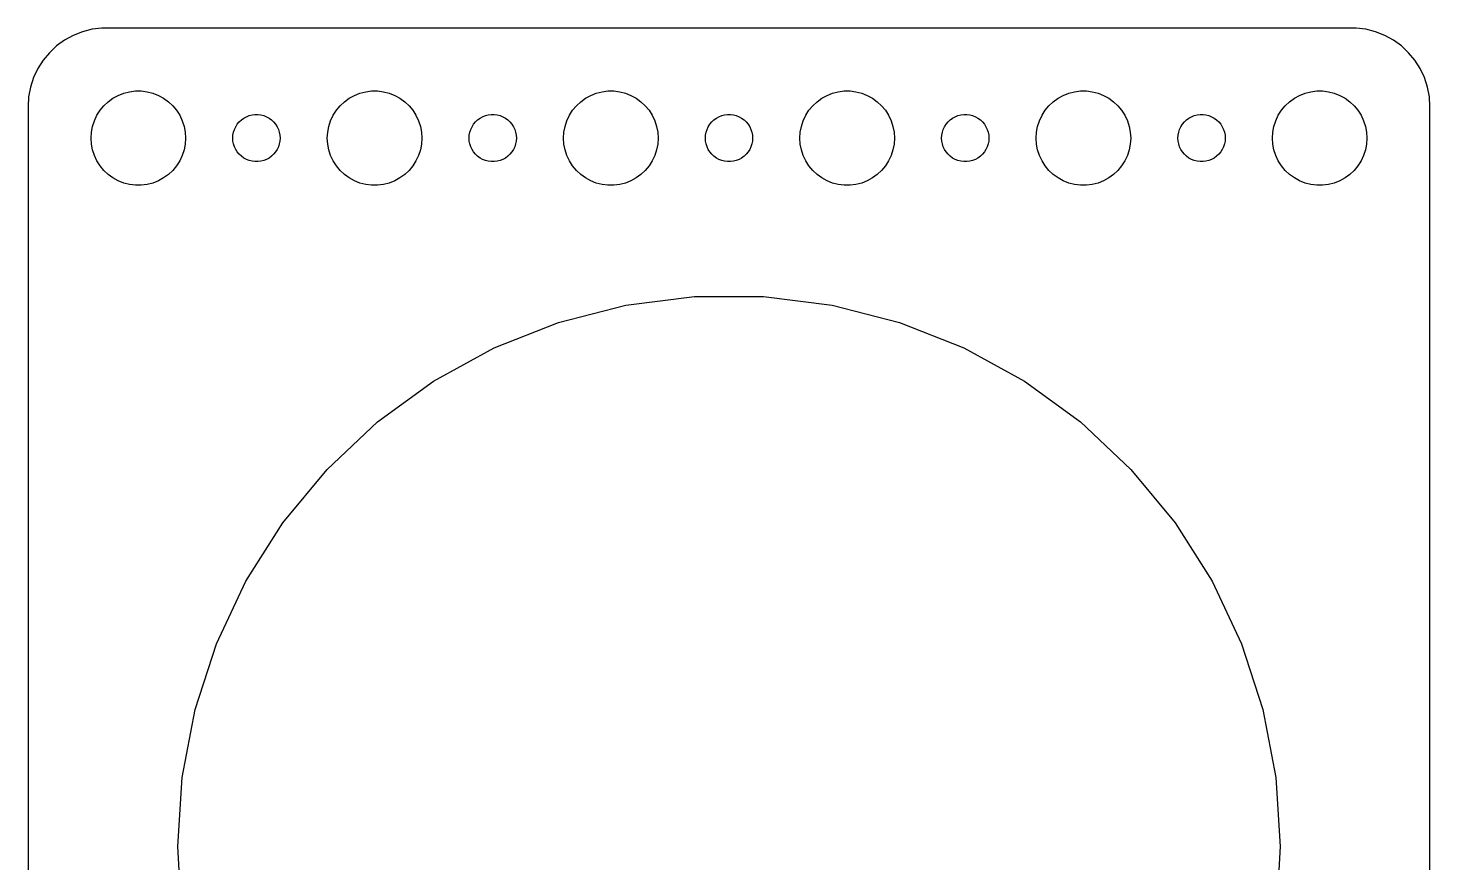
# Model space of a CAD drawing. Header units: metres. Extents: x -44 to 44, y 62 to 280.
# Drawn here: x -44.5 to 44.5, y 113 to 166 of the extents above; entities that cross this region are included whole.
import ezdxf

# ---------------------------------------------------------------- set-up
doc = ezdxf.new("R2010")
doc.units = ezdxf.units.M

msp = doc.modelspace()

# ---------------------------------------------------------------- linework, layer by layer
for p, q in [((-41.0451, 165.755), (-41.6289, 165.524)), ((-40.4369, 165.911), (-41.0451, 165.755)), ((-39.8139, 165.99), (-40.4369, 165.911)), ((39.8139, 165.99), (-39.8139, 165.99)), ((40.4369, 165.911), (39.8139, 165.99)), ((41.0451, 165.755), (40.4369, 165.911)), ((41.6289, 165.524), (41.0451, 165.755)), ((-42.6871, 164.853), (-43.1448, 164.423)), ((-42.1791, 165.222), (-42.6871, 164.853)), ((-41.6289, 165.524), (-42.1791, 165.222)), ((42.1791, 165.222), (41.6289, 165.524)), ((42.6871, 164.853), (42.1791, 165.222)), ((43.1448, 164.423), (42.6871, 164.853)), ((-43.5451, 163.939), (-43.8815, 163.409)), ((-43.1448, 164.423), (-43.5451, 163.939)), ((43.5451, 163.939), (43.1448, 164.423)), ((43.8815, 163.409), (43.5451, 163.939)), ((-43.8815, 163.409), (-44.1489, 162.841)), ((44.1489, 162.841), (43.8815, 163.409)), ((-44.3429, 162.243), (-44.4606, 161.627)), ((-44.1489, 162.841), (-44.3429, 162.243)), ((-38.0621, 161.947), (-37.6884, 161.994)), ((-37.6884, 161.994), (-37.3116, 161.994)), ((-37.3116, 161.994), (-36.9379, 161.947)), ((-23.0621, 161.947), (-22.6884, 161.994)), ((-22.6884, 161.994), (-22.3116, 161.994)), ((-22.3116, 161.994), (-21.9379, 161.947)), ((-8.06213, 161.947), (-7.68837, 161.994)), ((-7.68837, 161.994), (-7.31161, 161.994)), ((-7.31161, 161.994), (-6.93785, 161.947)), ((6.93785, 161.947), (7.31161, 161.994)), ((7.31161, 161.994), (7.68837, 161.994)), ((7.68837, 161.994), (8.06213, 161.947)), ((21.9379, 161.947), (22.3116, 161.994)), ((22.3116, 161.994), (22.6884, 161.994)), ((22.6884, 161.994), (23.0621, 161.947)), ((36.9379, 161.947), (37.3116, 161.994)), ((37.3116, 161.994), (37.6884, 161.994)), ((37.6884, 161.994), (38.0621, 161.947)), ((44.3429, 162.243), (44.1489, 162.841)), ((44.4606, 161.627), (44.3429, 162.243)), ((-44.4606, 161.627), (-44.5, 161)), ((-39.6869, 161.054), (-39.4123, 161.312)), ((-39.4123, 161.312), (-39.1075, 161.533)), ((-39.1075, 161.533), (-38.7773, 161.714)), ((-38.7773, 161.714), (-38.427, 161.853)), ((-38.427, 161.853), (-38.0621, 161.947)), ((-36.9379, 161.947), (-36.5729, 161.853)), ((-36.5729, 161.853), (-36.2227, 161.714)), ((-36.2227, 161.714), (-35.8925, 161.533)), ((-35.8925, 161.533), (-35.5877, 161.312)), ((-35.5877, 161.312), (-35.3131, 161.054)), ((-24.6869, 161.054), (-24.4123, 161.312)), ((-24.4123, 161.312), (-24.1075, 161.533)), ((-24.1075, 161.533), (-23.7773, 161.714)), ((-23.7773, 161.714), (-23.427, 161.853)), ((-23.427, 161.853), (-23.0621, 161.947)), ((-21.9379, 161.947), (-21.5729, 161.853)), ((-21.5729, 161.853), (-21.2227, 161.714)), ((-21.2227, 161.714), (-20.8925, 161.533)), ((-20.8925, 161.533), (-20.5877, 161.312)), ((-20.5877, 161.312), (-20.3131, 161.054)), ((-9.6869, 161.054), (-9.41226, 161.312)), ((-9.41226, 161.312), (-9.10747, 161.533)), ((-9.10747, 161.533), (-8.77733, 161.714)), ((-8.77733, 161.714), (-8.42705, 161.853)), ((-8.42705, 161.853), (-8.06213, 161.947)), ((-6.93785, 161.947), (-6.57294, 161.853)), ((-6.57294, 161.853), (-6.22266, 161.714)), ((-6.22266, 161.714), (-5.89252, 161.533)), ((-5.89252, 161.533), (-5.58772, 161.312)), ((-5.58772, 161.312), (-5.31308, 161.054)), ((5.31308, 161.054), (5.58772, 161.312)), ((5.58772, 161.312), (5.89252, 161.533)), ((5.89252, 161.533), (6.22266, 161.714)), ((6.22266, 161.714), (6.57294, 161.853)), ((6.57294, 161.853), (6.93785, 161.947)), ((8.06213, 161.947), (8.42705, 161.853)), ((8.42705, 161.853), (8.77733, 161.714)), ((8.77733, 161.714), (9.10747, 161.533)), ((9.10747, 161.533), (9.41226, 161.312)), ((9.41226, 161.312), (9.6869, 161.054)), ((20.3131, 161.054), (20.5877, 161.312)), ((20.5877, 161.312), (20.8925, 161.533)), ((20.8925, 161.533), (21.2227, 161.714)), ((21.2227, 161.714), (21.5729, 161.853)), ((21.5729, 161.853), (21.9379, 161.947)), ((23.0621, 161.947), (23.427, 161.853)), ((23.427, 161.853), (23.7773, 161.714)), ((23.7773, 161.714), (24.1075, 161.533)), ((24.1075, 161.533), (24.4123, 161.312)), ((24.4123, 161.312), (24.6869, 161.054)), ((35.3131, 161.054), (35.5877, 161.312)), ((35.5877, 161.312), (35.8925, 161.533)), ((35.8925, 161.533), (36.2227, 161.714)), ((36.2227, 161.714), (36.5729, 161.853)), ((36.5729, 161.853), (36.9379, 161.947)), ((38.0621, 161.947), (38.427, 161.853)), ((38.427, 161.853), (38.7773, 161.714)), ((38.7773, 161.714), (39.1075, 161.533)), ((39.1075, 161.533), (39.4123, 161.312)), ((39.4123, 161.312), (39.6869, 161.054)), ((44.5, 161), (44.4606, 161.627)), ((-44.5, 161), (-44.5, 67)), ((-40.2893, 160.104), (-40.1289, 160.445)), ((-40.1289, 160.445), (-39.927, 160.763)), ((-39.927, 160.763), (-39.6869, 161.054)), ((-35.3131, 161.054), (-35.0729, 160.763)), ((-35.0729, 160.763), (-34.8711, 160.445)), ((-34.8711, 160.445), (-34.7107, 160.104)), ((-30.9561, 160.156), (-30.8037, 160.266)), ((-30.8037, 160.266), (-30.6387, 160.357)), ((-30.6387, 160.357), (-30.4635, 160.427)), ((-30.4635, 160.427), (-30.2811, 160.473)), ((-30.2811, 160.473), (-30.0942, 160.497)), ((-30.0942, 160.497), (-29.9058, 160.497)), ((-29.9058, 160.497), (-29.7189, 160.473)), ((-29.7189, 160.473), (-29.5365, 160.427)), ((-29.5365, 160.427), (-29.3613, 160.357)), ((-29.3613, 160.357), (-29.1963, 160.266)), ((-29.1963, 160.266), (-29.0439, 160.156)), ((-25.2893, 160.104), (-25.1289, 160.445)), ((-25.1289, 160.445), (-24.927, 160.763)), ((-24.927, 160.763), (-24.6869, 161.054)), ((-20.3131, 161.054), (-20.0729, 160.763)), ((-20.0729, 160.763), (-19.8711, 160.445)), ((-19.8711, 160.445), (-19.7107, 160.104)), ((-15.9561, 160.156), (-15.8037, 160.266)), ((-15.8037, 160.266), (-15.6387, 160.357)), ((-15.6387, 160.357), (-15.4635, 160.427)), ((-15.4635, 160.427), (-15.2811, 160.473)), ((-15.2811, 160.473), (-15.0942, 160.497)), ((-15.0942, 160.497), (-14.9058, 160.497)), ((-14.9058, 160.497), (-14.7189, 160.473)), ((-14.7189, 160.473), (-14.5365, 160.427)), ((-14.5365, 160.427), (-14.3613, 160.357)), ((-14.3613, 160.357), (-14.1963, 160.266)), ((-14.1963, 160.266), (-14.0439, 160.156)), ((-10.2893, 160.104), (-10.1289, 160.445)), ((-10.1289, 160.445), (-9.92705, 160.763)), ((-9.92705, 160.763), (-9.6869, 161.054)), ((-5.31308, 161.054), (-5.07294, 160.763)), ((-5.07294, 160.763), (-4.87108, 160.445)), ((-4.87108, 160.445), (-4.71066, 160.104)), ((-0.95613, 160.156), (-0.80373, 160.266)), ((-0.80373, 160.266), (-0.63866, 160.357)), ((-0.63866, 160.357), (-0.46352, 160.427)), ((-0.46352, 160.427), (-0.28107, 160.473)), ((-0.28107, 160.473), (-0.09418, 160.497)), ((-0.09418, 160.497), (0.09418, 160.497)), ((0.09418, 160.497), (0.28107, 160.473)), ((0.28107, 160.473), (0.46352, 160.427)), ((0.46352, 160.427), (0.63866, 160.357)), ((0.63866, 160.357), (0.80373, 160.266)), ((0.80373, 160.266), (0.95613, 160.156)), ((4.71066, 160.104), (4.87108, 160.445)), ((4.87108, 160.445), (5.07294, 160.763)), ((5.07294, 160.763), (5.31308, 161.054)), ((9.6869, 161.054), (9.92705, 160.763)), ((9.92705, 160.763), (10.1289, 160.445)), ((10.1289, 160.445), (10.2893, 160.104)), ((14.0439, 160.156), (14.1963, 160.266)), ((14.1963, 160.266), (14.3613, 160.357)), ((14.3613, 160.357), (14.5365, 160.427)), ((14.5365, 160.427), (14.7189, 160.473)), ((14.7189, 160.473), (14.9058, 160.497)), ((14.9058, 160.497), (15.0942, 160.497)), ((15.0942, 160.497), (15.2811, 160.473)), ((15.2811, 160.473), (15.4635, 160.427)), ((15.4635, 160.427), (15.6387, 160.357)), ((15.6387, 160.357), (15.8037, 160.266)), ((15.8037, 160.266), (15.9561, 160.156)), ((19.7107, 160.104), (19.8711, 160.445)), ((19.8711, 160.445), (20.0729, 160.763)), ((20.0729, 160.763), (20.3131, 161.054)), ((24.6869, 161.054), (24.927, 160.763)), ((24.927, 160.763), (25.1289, 160.445)), ((25.1289, 160.445), (25.2893, 160.104)), ((29.0439, 160.156), (29.1963, 160.266)), ((29.1963, 160.266), (29.3613, 160.357)), ((29.3613, 160.357), (29.5365, 160.427)), ((29.5365, 160.427), (29.7189, 160.473)), ((29.7189, 160.473), (29.9058, 160.497)), ((29.9058, 160.497), (30.0942, 160.497)), ((30.0942, 160.497), (30.2811, 160.473)), ((30.2811, 160.473), (30.4635, 160.427)), ((30.4635, 160.427), (30.6387, 160.357)), ((30.6387, 160.357), (30.8037, 160.266)), ((30.8037, 160.266), (30.9561, 160.156)), ((34.7107, 160.104), (34.8711, 160.445)), ((34.8711, 160.445), (35.0729, 160.763)), ((35.0729, 160.763), (35.3131, 161.054)), ((39.6869, 161.054), (39.927, 160.763)), ((39.927, 160.763), (40.1289, 160.445)), ((40.1289, 160.445), (40.2893, 160.104)), ((44.5, 67), (44.5, 161)), ((-40.5, 159), (-40.4763, 159.376)), ((-40.4763, 159.376), (-40.4057, 159.746)), ((-40.4057, 159.746), (-40.2893, 160.104)), ((-34.7107, 160.104), (-34.5942, 159.746)), ((-34.5942, 159.746), (-34.5237, 159.376)), ((-34.5237, 159.376), (-34.5, 159)), ((-31.4882, 159.188), (-31.4529, 159.373)), ((-31.4529, 159.373), (-31.3947, 159.552)), ((-31.3947, 159.552), (-31.3145, 159.723)), ((-31.3145, 159.723), (-31.2135, 159.882)), ((-31.2135, 159.882), (-31.0934, 160.027)), ((-31.0934, 160.027), (-30.9561, 160.156)), ((-29.0439, 160.156), (-28.9065, 160.027)), ((-28.9065, 160.027), (-28.7865, 159.882)), ((-28.7865, 159.882), (-28.6855, 159.723)), ((-28.6855, 159.723), (-28.6053, 159.552)), ((-28.6053, 159.552), (-28.5471, 159.373)), ((-28.5471, 159.373), (-28.5118, 159.188)), ((-25.5, 159), (-25.4763, 159.376)), ((-25.4763, 159.376), (-25.4057, 159.746)), ((-25.4057, 159.746), (-25.2893, 160.104)), ((-19.7107, 160.104), (-19.5942, 159.746)), ((-19.5942, 159.746), (-19.5237, 159.376)), ((-19.5237, 159.376), (-19.5, 159)), ((-16.4882, 159.188), (-16.4529, 159.373)), ((-16.4529, 159.373), (-16.3947, 159.552)), ((-16.3947, 159.552), (-16.3145, 159.723)), ((-16.3145, 159.723), (-16.2135, 159.882)), ((-16.2135, 159.882), (-16.0934, 160.027)), ((-16.0934, 160.027), (-15.9561, 160.156)), ((-14.0439, 160.156), (-13.9065, 160.027)), ((-13.9065, 160.027), (-13.7865, 159.882)), ((-13.7865, 159.882), (-13.6855, 159.723)), ((-13.6855, 159.723), (-13.6053, 159.552)), ((-13.6053, 159.552), (-13.5471, 159.373)), ((-13.5471, 159.373), (-13.5118, 159.188)), ((-10.5, 159), (-10.4763, 159.376)), ((-10.4763, 159.376), (-10.4057, 159.746)), ((-10.4057, 159.746), (-10.2893, 160.104)), ((-4.71066, 160.104), (-4.59424, 159.746)), ((-4.59424, 159.746), (-4.52365, 159.376)), ((-4.52365, 159.376), (-4.5, 159)), ((-1.48816, 159.188), (-1.45287, 159.373)), ((-1.45287, 159.373), (-1.39465, 159.552)), ((-1.39465, 159.552), (-1.31445, 159.723)), ((-1.31445, 159.723), (-1.21352, 159.882)), ((-1.21352, 159.882), (-1.09344, 160.027)), ((-1.09344, 160.027), (-0.95613, 160.156)), ((0.95613, 160.156), (1.09344, 160.027)), ((1.09344, 160.027), (1.21352, 159.882)), ((1.21352, 159.882), (1.31445, 159.723)), ((1.31445, 159.723), (1.39465, 159.552)), ((1.39465, 159.552), (1.45287, 159.373)), ((1.45287, 159.373), (1.48816, 159.188)), ((4.5, 159), (4.52365, 159.376)), ((4.52365, 159.376), (4.59424, 159.746)), ((4.59424, 159.746), (4.71066, 160.104)), ((10.2893, 160.104), (10.4057, 159.746)), ((10.4057, 159.746), (10.4763, 159.376)), ((10.4763, 159.376), (10.5, 159)), ((13.5118, 159.188), (13.5471, 159.373)), ((13.5471, 159.373), (13.6053, 159.552)), ((13.6053, 159.552), (13.6855, 159.723)), ((13.6855, 159.723), (13.7865, 159.882)), ((13.7865, 159.882), (13.9065, 160.027)), ((13.9065, 160.027), (14.0439, 160.156)), ((15.9561, 160.156), (16.0934, 160.027)), ((16.0934, 160.027), (16.2135, 159.882)), ((16.2135, 159.882), (16.3145, 159.723)), ((16.3145, 159.723), (16.3947, 159.552)), ((16.3947, 159.552), (16.4529, 159.373)), ((16.4529, 159.373), (16.4882, 159.188)), ((19.5, 159), (19.5237, 159.376)), ((19.5237, 159.376), (19.5942, 159.746)), ((19.5942, 159.746), (19.7107, 160.104)), ((25.2893, 160.104), (25.4057, 159.746)), ((25.4057, 159.746), (25.4763, 159.376)), ((25.4763, 159.376), (25.5, 159)), ((28.5118, 159.188), (28.5471, 159.373)), ((28.5471, 159.373), (28.6053, 159.552)), ((28.6053, 159.552), (28.6855, 159.723)), ((28.6855, 159.723), (28.7865, 159.882)), ((28.7865, 159.882), (28.9065, 160.027)), ((28.9065, 160.027), (29.0439, 160.156)), ((30.9561, 160.156), (31.0934, 160.027)), ((31.0934, 160.027), (31.2135, 159.882)), ((31.2135, 159.882), (31.3145, 159.723)), ((31.3145, 159.723), (31.3947, 159.552)), ((31.3947, 159.552), (31.4529, 159.373)), ((31.4529, 159.373), (31.4882, 159.188)), ((34.5, 159), (34.5237, 159.376)), ((34.5237, 159.376), (34.5942, 159.746)), ((34.5942, 159.746), (34.7107, 160.104)), ((40.2893, 160.104), (40.4057, 159.746)), ((40.4057, 159.746), (40.4763, 159.376)), ((40.4763, 159.376), (40.5, 159)), ((-40.4763, 158.624), (-40.5, 159)), ((-40.4057, 158.254), (-40.4763, 158.624)), ((-34.5237, 158.624), (-34.5942, 158.254)), ((-34.5, 159), (-34.5237, 158.624)), ((-31.5, 159), (-31.4882, 159.188)), ((-31.4882, 158.812), (-31.5, 159)), ((-31.4529, 158.627), (-31.4882, 158.812)), ((-31.3947, 158.448), (-31.4529, 158.627)), ((-31.3145, 158.277), (-31.3947, 158.448)), ((-28.6053, 158.448), (-28.6855, 158.277)), ((-28.5471, 158.627), (-28.6053, 158.448)), ((-28.5118, 158.812), (-28.5471, 158.627)), ((-28.5118, 159.188), (-28.5, 159)), ((-28.5, 159), (-28.5118, 158.812)), ((-25.4763, 158.624), (-25.5, 159)), ((-25.4057, 158.254), (-25.4763, 158.624)), ((-19.5237, 158.624), (-19.5942, 158.254)), ((-19.5, 159), (-19.5237, 158.624)), ((-16.5, 159), (-16.4882, 159.188)), ((-16.4882, 158.812), (-16.5, 159)), ((-16.4529, 158.627), (-16.4882, 158.812)), ((-16.3947, 158.448), (-16.4529, 158.627)), ((-16.3145, 158.277), (-16.3947, 158.448)), ((-13.6053, 158.448), (-13.6855, 158.277)), ((-13.5471, 158.627), (-13.6053, 158.448)), ((-13.5118, 158.812), (-13.5471, 158.627)), ((-13.5118, 159.188), (-13.5, 159)), ((-13.5, 159), (-13.5118, 158.812)), ((-10.4763, 158.624), (-10.5, 159)), ((-10.4057, 158.254), (-10.4763, 158.624)), ((-4.52365, 158.624), (-4.59424, 158.254)), ((-4.5, 159), (-4.52365, 158.624)), ((-1.5, 159), (-1.48816, 159.188)), ((-1.48816, 158.812), (-1.5, 159)), ((-1.45287, 158.627), (-1.48816, 158.812)), ((-1.39465, 158.448), (-1.45287, 158.627)), ((-1.31445, 158.277), (-1.39465, 158.448)), ((1.39465, 158.448), (1.31445, 158.277)), ((1.45287, 158.627), (1.39465, 158.448)), ((1.48816, 158.812), (1.45287, 158.627)), ((1.48816, 159.188), (1.5, 159)), ((1.5, 159), (1.48816, 158.812)), ((4.52365, 158.624), (4.5, 159)), ((4.59424, 158.254), (4.52365, 158.624)), ((10.4763, 158.624), (10.4057, 158.254)), ((10.5, 159), (10.4763, 158.624)), ((13.5, 159), (13.5118, 159.188)), ((13.5118, 158.812), (13.5, 159)), ((13.5471, 158.627), (13.5118, 158.812)), ((13.6053, 158.448), (13.5471, 158.627)), ((13.6855, 158.277), (13.6053, 158.448)), ((16.3947, 158.448), (16.3145, 158.277)), ((16.4529, 158.627), (16.3947, 158.448)), ((16.4882, 158.812), (16.4529, 158.627)), ((16.4882, 159.188), (16.5, 159)), ((16.5, 159), (16.4882, 158.812)), ((19.5237, 158.624), (19.5, 159)), ((19.5942, 158.254), (19.5237, 158.624)), ((25.4763, 158.624), (25.4057, 158.254)), ((25.5, 159), (25.4763, 158.624)), ((28.5, 159), (28.5118, 159.188)), ((28.5118, 158.812), (28.5, 159)), ((28.5471, 158.627), (28.5118, 158.812)), ((28.6053, 158.448), (28.5471, 158.627)), ((28.6855, 158.277), (28.6053, 158.448)), ((31.3947, 158.448), (31.3145, 158.277)), ((31.4529, 158.627), (31.3947, 158.448)), ((31.4882, 158.812), (31.4529, 158.627)), ((31.4882, 159.188), (31.5, 159)), ((31.5, 159), (31.4882, 158.812)), ((34.5237, 158.624), (34.5, 159)), ((34.5942, 158.254), (34.5237, 158.624)), ((40.4763, 158.624), (40.4057, 158.254)), ((40.5, 159), (40.4763, 158.624)), ((-40.2893, 157.896), (-40.4057, 158.254)), ((-40.1289, 157.555), (-40.2893, 157.896)), ((-39.927, 157.237), (-40.1289, 157.555)), ((-34.8711, 157.555), (-35.0729, 157.237)), ((-34.7107, 157.896), (-34.8711, 157.555)), ((-34.5942, 158.254), (-34.7107, 157.896)), ((-31.2135, 158.118), (-31.3145, 158.277)), ((-31.0934, 157.973), (-31.2135, 158.118)), ((-30.9561, 157.844), (-31.0934, 157.973)), ((-30.8037, 157.734), (-30.9561, 157.844)), ((-30.6387, 157.643), (-30.8037, 157.734)), ((-30.4635, 157.573), (-30.6387, 157.643)), ((-30.2811, 157.527), (-30.4635, 157.573)), ((-29.5365, 157.573), (-29.7189, 157.527)), ((-29.3613, 157.643), (-29.5365, 157.573)), ((-29.1963, 157.734), (-29.3613, 157.643)), ((-29.0439, 157.844), (-29.1963, 157.734)), ((-28.9065, 157.973), (-29.0439, 157.844)), ((-28.7865, 158.118), (-28.9065, 157.973)), ((-28.6855, 158.277), (-28.7865, 158.118)), ((-25.2893, 157.896), (-25.4057, 158.254)), ((-25.1289, 157.555), (-25.2893, 157.896)), ((-24.927, 157.237), (-25.1289, 157.555)), ((-19.8711, 157.555), (-20.0729, 157.237)), ((-19.7107, 157.896), (-19.8711, 157.555)), ((-19.5942, 158.254), (-19.7107, 157.896)), ((-16.2135, 158.118), (-16.3145, 158.277)), ((-16.0934, 157.973), (-16.2135, 158.118)), ((-15.9561, 157.844), (-16.0934, 157.973)), ((-15.8037, 157.734), (-15.9561, 157.844)), ((-15.6387, 157.643), (-15.8037, 157.734)), ((-15.4635, 157.573), (-15.6387, 157.643)), ((-15.2811, 157.527), (-15.4635, 157.573)), ((-14.5365, 157.573), (-14.7189, 157.527)), ((-14.3613, 157.643), (-14.5365, 157.573)), ((-14.1963, 157.734), (-14.3613, 157.643)), ((-14.0439, 157.844), (-14.1963, 157.734)), ((-13.9065, 157.973), (-14.0439, 157.844)), ((-13.7865, 158.118), (-13.9065, 157.973)), ((-13.6855, 158.277), (-13.7865, 158.118)), ((-10.2893, 157.896), (-10.4057, 158.254)), ((-10.1289, 157.555), (-10.2893, 157.896)), ((-9.92705, 157.237), (-10.1289, 157.555)), ((-4.87108, 157.555), (-5.07294, 157.237)), ((-4.71066, 157.896), (-4.87108, 157.555)), ((-4.59424, 158.254), (-4.71066, 157.896)), ((-1.21352, 158.118), (-1.31445, 158.277)), ((-1.09344, 157.973), (-1.21352, 158.118)), ((-0.95613, 157.844), (-1.09344, 157.973)), ((-0.80373, 157.734), (-0.95613, 157.844)), ((-0.63866, 157.643), (-0.80373, 157.734)), ((-0.46352, 157.573), (-0.63866, 157.643)), ((-0.28107, 157.527), (-0.46352, 157.573)), ((0.46352, 157.573), (0.28107, 157.527)), ((0.63866, 157.643), (0.46352, 157.573)), ((0.80373, 157.734), (0.63866, 157.643)), ((0.95613, 157.844), (0.80373, 157.734)), ((1.09344, 157.973), (0.95613, 157.844)), ((1.21352, 158.118), (1.09344, 157.973)), ((1.31445, 158.277), (1.21352, 158.118)), ((4.71066, 157.896), (4.59424, 158.254)), ((4.87108, 157.555), (4.71066, 157.896)), ((5.07294, 157.237), (4.87108, 157.555)), ((10.1289, 157.555), (9.92705, 157.237)), ((10.2893, 157.896), (10.1289, 157.555)), ((10.4057, 158.254), (10.2893, 157.896)), ((13.7865, 158.118), (13.6855, 158.277)), ((13.9065, 157.973), (13.7865, 158.118)), ((14.0439, 157.844), (13.9065, 157.973)), ((14.1963, 157.734), (14.0439, 157.844)), ((14.3613, 157.643), (14.1963, 157.734)), ((14.5365, 157.573), (14.3613, 157.643)), ((14.7189, 157.527), (14.5365, 157.573)), ((15.4635, 157.573), (15.2811, 157.527)), ((15.6387, 157.643), (15.4635, 157.573)), ((15.8037, 157.734), (15.6387, 157.643)), ((15.9561, 157.844), (15.8037, 157.734)), ((16.0934, 157.973), (15.9561, 157.844)), ((16.2135, 158.118), (16.0934, 157.973)), ((16.3145, 158.277), (16.2135, 158.118)), ((19.7107, 157.896), (19.5942, 158.254)), ((19.8711, 157.555), (19.7107, 157.896)), ((20.0729, 157.237), (19.8711, 157.555)), ((25.1289, 157.555), (24.927, 157.237)), ((25.2893, 157.896), (25.1289, 157.555)), ((25.4057, 158.254), (25.2893, 157.896)), ((28.7865, 158.118), (28.6855, 158.277)), ((28.9065, 157.973), (28.7865, 158.118)), ((29.0439, 157.844), (28.9065, 157.973)), ((29.1963, 157.734), (29.0439, 157.844)), ((29.3613, 157.643), (29.1963, 157.734)), ((29.5365, 157.573), (29.3613, 157.643)), ((29.7189, 157.527), (29.5365, 157.573)), ((30.4635, 157.573), (30.2811, 157.527)), ((30.6387, 157.643), (30.4635, 157.573)), ((30.8037, 157.734), (30.6387, 157.643)), ((30.9561, 157.844), (30.8037, 157.734)), ((31.0934, 157.973), (30.9561, 157.844)), ((31.2135, 158.118), (31.0934, 157.973)), ((31.3145, 158.277), (31.2135, 158.118)), ((34.7107, 157.896), (34.5942, 158.254)), ((34.8711, 157.555), (34.7107, 157.896)), ((35.0729, 157.237), (34.8711, 157.555)), ((40.1289, 157.555), (39.927, 157.237)), ((40.2893, 157.896), (40.1289, 157.555)), ((40.4057, 158.254), (40.2893, 157.896)), ((-39.6869, 156.946), (-39.927, 157.237)), ((-39.4123, 156.688), (-39.6869, 156.946)), ((-39.1075, 156.467), (-39.4123, 156.688)), ((-35.5877, 156.688), (-35.8925, 156.467)), ((-35.3131, 156.946), (-35.5877, 156.688)), ((-35.0729, 157.237), (-35.3131, 156.946)), ((-30.0942, 157.503), (-30.2811, 157.527)), ((-29.9058, 157.503), (-30.0942, 157.503)), ((-29.7189, 157.527), (-29.9058, 157.503)), ((-24.6869, 156.946), (-24.927, 157.237)), ((-24.4123, 156.688), (-24.6869, 156.946)), ((-24.1075, 156.467), (-24.4123, 156.688)), ((-20.5877, 156.688), (-20.8925, 156.467)), ((-20.3131, 156.946), (-20.5877, 156.688)), ((-20.0729, 157.237), (-20.3131, 156.946)), ((-15.0942, 157.503), (-15.2811, 157.527)), ((-14.9058, 157.503), (-15.0942, 157.503)), ((-14.7189, 157.527), (-14.9058, 157.503)), ((-9.6869, 156.946), (-9.92705, 157.237)), ((-9.41226, 156.688), (-9.6869, 156.946)), ((-9.10747, 156.467), (-9.41226, 156.688)), ((-5.58772, 156.688), (-5.89252, 156.467)), ((-5.31308, 156.946), (-5.58772, 156.688)), ((-5.07294, 157.237), (-5.31308, 156.946)), ((-0.09418, 157.503), (-0.28107, 157.527)), ((0.09418, 157.503), (-0.09418, 157.503)), ((0.28107, 157.527), (0.09418, 157.503)), ((5.31308, 156.946), (5.07294, 157.237)), ((5.58772, 156.688), (5.31308, 156.946)), ((5.89252, 156.467), (5.58772, 156.688)), ((9.41226, 156.688), (9.10747, 156.467)), ((9.6869, 156.946), (9.41226, 156.688)), ((9.92705, 157.237), (9.6869, 156.946)), ((14.9058, 157.503), (14.7189, 157.527)), ((15.0942, 157.503), (14.9058, 157.503)), ((15.2811, 157.527), (15.0942, 157.503)), ((20.3131, 156.946), (20.0729, 157.237)), ((20.5877, 156.688), (20.3131, 156.946)), ((20.8925, 156.467), (20.5877, 156.688)), ((24.4123, 156.688), (24.1075, 156.467)), ((24.6869, 156.946), (24.4123, 156.688)), ((24.927, 157.237), (24.6869, 156.946)), ((29.9058, 157.503), (29.7189, 157.527)), ((30.0942, 157.503), (29.9058, 157.503)), ((30.2811, 157.527), (30.0942, 157.503)), ((35.3131, 156.946), (35.0729, 157.237)), ((35.5877, 156.688), (35.3131, 156.946)), ((35.8925, 156.467), (35.5877, 156.688)), ((39.4123, 156.688), (39.1075, 156.467)), ((39.6869, 156.946), (39.4123, 156.688)), ((39.927, 157.237), (39.6869, 156.946)), ((-38.7773, 156.286), (-39.1075, 156.467)), ((-38.427, 156.147), (-38.7773, 156.286)), ((-38.0621, 156.053), (-38.427, 156.147)), ((-37.6884, 156.006), (-38.0621, 156.053)), ((-37.3116, 156.006), (-37.6884, 156.006)), ((-36.9379, 156.053), (-37.3116, 156.006)), ((-36.5729, 156.147), (-36.9379, 156.053)), ((-36.2227, 156.286), (-36.5729, 156.147)), ((-35.8925, 156.467), (-36.2227, 156.286)), ((-23.7773, 156.286), (-24.1075, 156.467)), ((-23.427, 156.147), (-23.7773, 156.286)), ((-23.0621, 156.053), (-23.427, 156.147)), ((-22.6884, 156.006), (-23.0621, 156.053)), ((-22.3116, 156.006), (-22.6884, 156.006)), ((-21.9379, 156.053), (-22.3116, 156.006)), ((-21.5729, 156.147), (-21.9379, 156.053)), ((-21.2227, 156.286), (-21.5729, 156.147)), ((-20.8925, 156.467), (-21.2227, 156.286)), ((-8.77733, 156.286), (-9.10747, 156.467)), ((-8.42705, 156.147), (-8.77733, 156.286)), ((-8.06213, 156.053), (-8.42705, 156.147)), ((-7.68837, 156.006), (-8.06213, 156.053)), ((-7.31161, 156.006), (-7.68837, 156.006)), ((-6.93785, 156.053), (-7.31161, 156.006)), ((-6.57294, 156.147), (-6.93785, 156.053)), ((-6.22266, 156.286), (-6.57294, 156.147)), ((-5.89252, 156.467), (-6.22266, 156.286)), ((6.22266, 156.286), (5.89252, 156.467)), ((6.57294, 156.147), (6.22266, 156.286)), ((6.93785, 156.053), (6.57294, 156.147)), ((7.31161, 156.006), (6.93785, 156.053)), ((7.68837, 156.006), (7.31161, 156.006)), ((8.06213, 156.053), (7.68837, 156.006)), ((8.42705, 156.147), (8.06213, 156.053)), ((8.77733, 156.286), (8.42705, 156.147)), ((9.10747, 156.467), (8.77733, 156.286)), ((21.2227, 156.286), (20.8925, 156.467)), ((21.5729, 156.147), (21.2227, 156.286)), ((21.9379, 156.053), (21.5729, 156.147)), ((22.3116, 156.006), (21.9379, 156.053)), ((22.6884, 156.006), (22.3116, 156.006)), ((23.0621, 156.053), (22.6884, 156.006)), ((23.427, 156.147), (23.0621, 156.053)), ((23.7773, 156.286), (23.427, 156.147)), ((24.1075, 156.467), (23.7773, 156.286)), ((36.2227, 156.286), (35.8925, 156.467)), ((36.5729, 156.147), (36.2227, 156.286)), ((36.9379, 156.053), (36.5729, 156.147)), ((37.3116, 156.006), (36.9379, 156.053)), ((37.6884, 156.006), (37.3116, 156.006)), ((38.0621, 156.053), (37.6884, 156.006)), ((38.427, 156.147), (38.0621, 156.053)), ((38.7773, 156.286), (38.427, 156.147)), ((39.1075, 156.467), (38.7773, 156.286)), ((-6.55833, 148.38), (-2.19766, 148.931)), ((-2.19766, 148.931), (2.19766, 148.931)), ((2.19766, 148.931), (6.55833, 148.38)), ((-10.8156, 147.287), (-6.55833, 148.38)), ((6.55833, 148.38), (10.8156, 147.287)), ((-14.9023, 145.669), (-10.8156, 147.287)), ((10.8156, 147.287), (14.9023, 145.669)), ((-18.7539, 143.551), (-14.9023, 145.669)), ((14.9023, 145.669), (18.7539, 143.551)), ((-22.3098, 140.968), (-18.7539, 143.551)), ((18.7539, 143.551), (22.3098, 140.968)), ((-25.5139, 137.959), (-22.3098, 140.968)), ((22.3098, 140.968), (25.5139, 137.959)), ((-28.3156, 134.572), (-25.5139, 137.959)), ((25.5139, 137.959), (28.3156, 134.572)), ((-30.6707, 130.861), (-28.3156, 134.572)), ((28.3156, 134.572), (30.6707, 130.861)), ((-32.5422, 126.884), (-30.6707, 130.861)), ((30.6707, 130.861), (32.5422, 126.884)), ((-33.9004, 122.704), (-32.5422, 126.884)), ((32.5422, 126.884), (33.9004, 122.704)), ((-34.724, 118.387), (-33.9004, 122.704)), ((33.9004, 122.704), (34.724, 118.387)), ((-35, 114), (-34.724, 118.387)), ((34.724, 118.387), (35, 114)), ((-34.724, 109.613), (-35, 114)), ((35, 114), (34.724, 109.613))]:
    msp.add_line(p, q)

doc.saveas('drawing.dxf')
